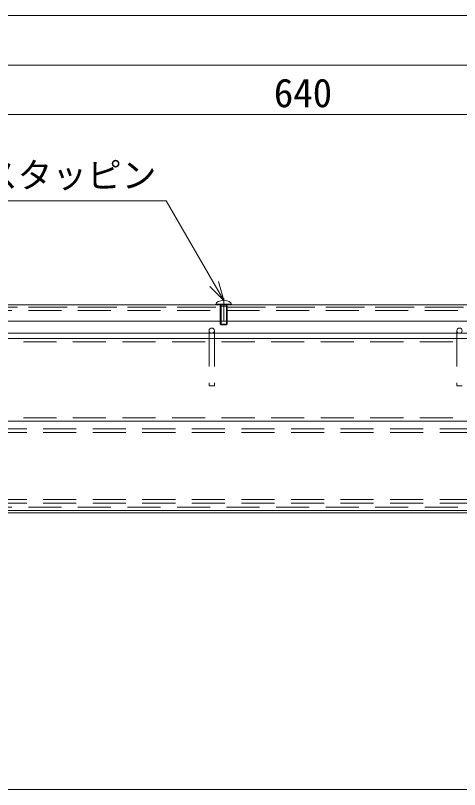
# Model space of a CAD drawing. Units: millimetres, scale not verified. Extents: x -10001 to 9999, y -6925 to 6925.
# Drawn here: x -1233 to 111, y -172 to 2169 of the extents above; entities that cross this region are included whole.
import ezdxf
from ezdxf.enums import TextEntityAlignment as Align

# ---------------------------------------------------------------- set-up
doc = ezdxf.new("R2010")
doc.units = ezdxf.units.MM
doc.header["$LTSCALE"] = 50
doc.linetypes.add('CHAIN1', pattern=[8, 5, -1, 1, -1])
doc.linetypes.add('DASHED2', pattern=[3, 2, -1])
for name, color, linetype, lineweight in [('0-4_2-4', 2, 'DASHED2', 9), ('1-0_1-8', 4, 'Continuous', 9), ('1-1_2-3', 7, 'DASHED2', 9), ('1-2_2-8', 3, 'Continuous', 9), ('1-4_寸法', 3, 'DASHED2', 9), ('1-5_文字-1', 3, 'DASHED2', 9), ('1-6_2-6', 5, 'Continuous', 9), ('1-8_2-7', 7, 'Continuous', 9), ('1-A_1-7', 7, 'Continuous', 9), ('1-C_2-5', 6, 'Continuous', 9)]:
    doc.layers.add(name, color=color, linetype=linetype, lineweight=lineweight)
doc.styles.add('ＭＳ ゴシック', font='')
doc.styles.get('ＭＳ ゴシック').set_extended_font_data('MS Gothic')

msp = doc.modelspace()

# ---------------------------------------------------------------- linework, layer by layer
at = {"layer": '0-4_2-4'}
for p, q in [((4741.14, 1181.82), (-2268.86, 1181.82)), ((4711.14, 1191.82), (-2243.86, 1191.82)), ((4741.14, 951.82), (-2268.86, 951.82)), ((4711.14, 941.82), (-2243.86, 941.82))]:
    msp.add_line(p, q, dxfattribs=at)
at = {"layer": '1-1_2-3', "linetype": 'Continuous'}
for p, q in [((4856.83, 941.82), (-2393.86, 941.82)), ((4251.14, 671.82), (-2393.86, 671.82))]:
    msp.add_line(p, q, dxfattribs=at)
at = {"layer": '1-1_2-3'}
for p, q in [((4951.14, 919.32), (-2393.86, 919.32)), ((4951.14, 908.07), (-2393.86, 908.07)), ((4951.14, 705.57), (-2393.86, 705.57)), ((4951.14, 694.32), (-2393.86, 694.32))]:
    msp.add_line(p, q, dxfattribs=at)
at = {"layer": '1-1_2-3', "linetype": 'Continuous'}
msp.add_lwpolyline([(4711.14, 1191.82), (-2243.86, 1191.82), (-2243.86, 941.82)], dxfattribs=at)
at = {"layer": '1-2_2-8'}
for p, q in [((-1899.35, 1608.18), (-776.6, 1608.18)), ((-602.61, 1306.82), (-776.6, 1608.18)), ((-602.61, 1306.82), (-618.14, 1364.78)), ((-602.61, 1306.82), (-645.03, 1349.25))]:
    msp.add_line(p, q, dxfattribs=at)
at = {"layer": '1-4_寸法', "linetype": 'CHAIN1'}
msp.add_line((-602.61, 1314.18), (-602.61, 1244.89), dxfattribs=at)
at = {"layer": '1-4_寸法', "color": 2, "linetype": 'Continuous'}
for p, q in [((-579.11, 1296.32), (-626.11, 1296.32)), ((-626.11, 1294.32), (-626.11, 1296.32)), ((-579.11, 1294.32), (-626.11, 1294.32)), ((-579.11, 1296.32), (-579.11, 1294.32))]:
    msp.add_line(p, q, dxfattribs=at)
at = {"layer": '1-4_寸法', "color": 2}
for p, q in [((-610.61, 1294.32), (-613.11, 1289.99)), ((-592.11, 1289.99), (-613.11, 1289.99)), ((-613.11, 1235.2), (-613.11, 1289.99)), ((-610.61, 1294.32), (-610.61, 1233.82)), ((-592.11, 1235.2), (-592.11, 1289.99)), ((-592.11, 1235.2), (-613.11, 1235.2)), ((-595.11, 1233.32), (-592.11, 1235.2))]:
    msp.add_line(p, q, dxfattribs=at)
for points in [[(-594.61, 1233.63), (-594.61, 1294.32), (-592.11, 1289.99)], [(-595.11, 1233.32), (-610.11, 1233.32), (-613.11, 1235.2)]]:
    msp.add_lwpolyline(points, dxfattribs=at)
at = {"layer": '1-4_寸法', "color": 2, "linetype": 'Continuous'}
msp.add_ellipse((-602.61, 1296.32), major_axis=(-23.5, 0), ratio=0.446809, start_param=3.1415927, end_param=6.2831853, dxfattribs=at)
at = {"layer": '1-5_文字-1'}
for p, q in [((4906.14, 1286.82), (-2143.86, 1286.82)), ((4906.14, 1276.82), (-2143.86, 1276.82)), ((4906.14, 681.82), (-2378.86, 681.82)), ((4906.14, 671.82), (-2378.86, 671.82))]:
    msp.add_line(p, q, dxfattribs=at)
at = {"layer": '1-6_2-6'}
for p, q in [((4923.64, 1294.32), (-2143.86, 1294.32)), ((-2143.86, 1244.32), (4923.64, 1244.32)), ((-2143.86, 671.82), (4251.14, 671.82)), ((-2143.86, 664.32), (4251.14, 664.32))]:
    msp.add_line(p, q, dxfattribs=at)
at = {"layer": '1-6_2-6', "linetype": 'DASHED2'}
msp.add_line((4923.64, 1286.82), (-2143.86, 1286.82), dxfattribs=at)
at = {"layer": '1-8_2-7', "color": 3}
for p, q in [((-2483.86, 2169.32), (5016.14, 2169.32)), ((-2393.86, 2019.32), (4866.14, 2019.32)), ((-1963.86, 1869.32), (1236.14, 1869.32)), ((4951.14, -172.23), (-2393.86, -172.23))]:
    msp.add_line(p, q, dxfattribs=at)
at = {"layer": '1-C_2-5'}
for p, q in [((-2407.86, 1207.82), (4880.14, 1207.82)), ((-646.86, 1207.82), (-646.86, 1215.82)), ((-630.86, 1207.82), (-630.86, 1215.82)), ((103.14, 1207.82), (103.14, 1215.82))]:
    msp.add_line(p, q, dxfattribs=at)
at = {"layer": '1-C_2-5', "linetype": 'DASHED2'}
for p, q in [((-646.86, 1207.82), (-646.86, 1048.82)), ((-630.86, 1207.82), (-630.86, 1048.82)), ((103.14, 1207.82), (103.14, 1048.82)), ((-646.86, 1048.82), (-630.86, 1048.82)), ((103.14, 1048.82), (119.14, 1048.82))]:
    msp.add_line(p, q, dxfattribs=at)
at = {"layer": '1-C_2-5'}
msp.add_lwpolyline([(4880.14, 1191.82), (-2407.86, 1191.82), (-2407.86, 1032.82)], dxfattribs=at)
for centre in [(-638.86, 1215.82), (111.14, 1215.82)]:
    msp.add_circle(centre, 8, dxfattribs=at)

# ---------------------------------------------------------------- texts
at = {"layer": '1-0_1-8', "style": 'ＭＳ ゴシック'}
msp.add_text('φ4ｘ12トラスタッピン', height=76.98, dxfattribs=at).set_placement((-1883.1, 1624.66), align=Align.BOTTOM_LEFT)
at = {"layer": '1-A_1-7', "color": 4, "style": 'ＭＳ ゴシック'}
msp.add_text('640', height=86.51, dxfattribs=at).set_placement((-450.86, 1865.95), align=Align.BOTTOM_LEFT)

doc.saveas('drawing.dxf')
